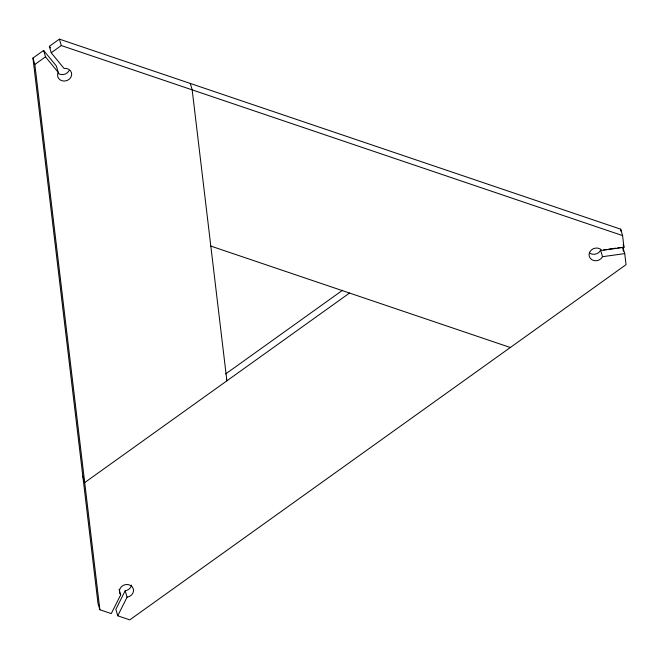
<?xml version="1.0" encoding="UTF-8"?>
<svg xmlns="http://www.w3.org/2000/svg" width="659" height="659" viewBox="0 0 659 659"><rect width="100%" height="100%" fill="white"/><g stroke="black" fill="none" stroke-linecap="round" stroke-linejoin="round"><path stroke-width="0.99" d="M131.545 585.134A7.134 6.302 -16.4 0 1 125.194 590.744L115.852 609.377L117.739 615.794L129.79 619.872L626.05 264.663L624.732 253.6L622.846 247.183L623.323 251.203M117.739 615.794L127.08 597.161A7.134 6.302 -16.4 0 0 133.299 588.808A7.134 6.302 -16.4 0 0 123.488 585.274A7.134 6.302 -16.4 0 0 120.679 594.855L111.264 613.603L99.871 609.748L97.985 603.323L32.95 58.058L43.609 50.43L56.336 65.974L58.223 72.391A7.134 6.302 -16.4 0 0 62.786 80.95A7.134 6.302 -16.4 0 0 71.666 74.838A7.134 6.302 -16.4 0 0 64.014 68.404L51.221 52.753L49.334 46.336L59.401 39.128L620.696 229.184L622.582 235.601L623.982 247.306L601.914 250.395A7.134 6.302 -16.4 0 0 591.123 250.189A7.134 6.302 -16.4 0 0 592.054 259.844A7.134 6.302 -16.4 0 0 602.524 256.697L624.732 253.6M99.871 609.748L34.836 64.475L45.496 56.847L43.609 50.43M51.221 52.753L61.287 45.545L622.582 235.601M225.666 373.925L342.622 290.215M349.525 293.049L84.706 482.594L82.82 476.177M603.66 249.86L606.692 249.431M608.71 249.151L615.778 248.171M617.796 247.883L620.819 247.463M210.806 246.079L510.33 347.499M49.334 46.336L50.611 47.901M45.496 56.847L58.223 72.391M623.167 244.555L623.982 247.306M602.524 256.697L600.629 250.28A7.134 6.302 -16.4 0 1 589.681 253.114M190.286 83.446L192.181 89.863L226.885 380.828L226.342 378.999M59.401 39.128L61.287 45.545M32.95 58.058L34.836 64.475M125.194 590.744L127.08 597.161M119.057 589.352L120.679 594.855M620.696 229.184L620.926 231.136M69.137 70.587A7.134 6.302 -16.4 0 1 58.19 73.421"/></g></svg>
